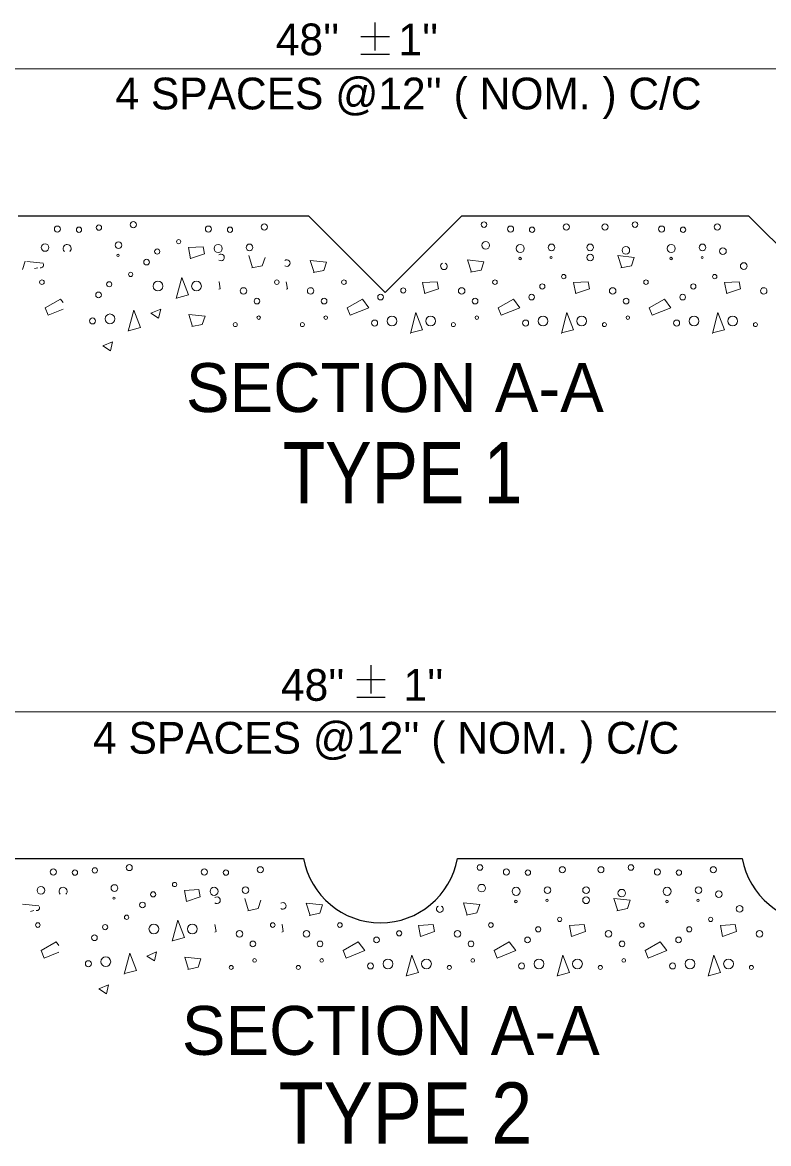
# Model space of a CAD drawing. Extents: x 290 to 799, y -237 to 274.
# Drawn here: x 518.47 to 550.51, y 77.12 to 125.26 of the extents above; entities that cross this region are included whole.
import ezdxf

# ---------------------------------------------------------------- set-up
doc = ezdxf.new("R2010")
doc.units = 0
doc.header["$LTSCALE"] = 0.52
doc.layers.add('1', color=7, linetype='Continuous', lineweight=13)
doc.layers.add('36', color=7, linetype='Continuous', lineweight=35)

msp = doc.modelspace()

# ---------------------------------------------------------------- linework, layer by layer
at = {"layer": '1', "lineweight": 25}
for p, q in [((533.6159, 124.0539), (533.6159, 125.2616)), ((533.0054, 124.6563), (534.2299, 124.6563)), ((533.0054, 123.8949), (534.2299, 123.8949)), ((534.042, 113.6718), (530.75, 116.9638)), ((534.042, 113.6718), (537.334, 116.9638)), ((552.9483, 113.6718), (549.6563, 116.9638)), ((533.4404, 96.4517), (533.4404, 97.6593)), ((532.8299, 97.0542), (534.0544, 97.0542)), ((532.8299, 96.2927), (534.0544, 96.2927))]:
    msp.add_line(p, q, dxfattribs=at)
at = {"layer": '1'}
for p, q in [((528.192, 115.2482), (528.3576, 114.7239)), ((518.4751, 114.6548), (518.5947, 115.0136)), ((519.3561, 114.9252), (518.6571, 114.9988)), ((518.9924, 114.6945), (519.14, 114.7246)), ((526.9135, 114.126), (526.9103, 114.1258)), ((526.9687, 113.8225), (526.9135, 114.126)), ((529.7952, 114.126), (529.792, 114.1258)), ((529.8504, 113.8225), (529.7952, 114.126)), ((526.9103, 113.8027), (526.9687, 113.8225)), ((529.792, 113.8027), (529.8504, 113.8225)), ((520.2145, 113.2293), (520.1007, 113.381)), ((519.5763, 112.6912), (520.2145, 112.9479)), ((528.0165, 87.6459), (528.1821, 87.1217)), ((519.1806, 87.3229), (518.4816, 87.3965)), ((518.8169, 87.0923), (518.9645, 87.1223)), ((526.738, 86.5238), (526.7348, 86.5236)), ((526.7348, 86.2004), (526.7932, 86.2203)), ((526.7932, 86.2203), (526.738, 86.5238)), ((529.6197, 86.5238), (529.6165, 86.5236)), ((529.6165, 86.2004), (529.6749, 86.2203)), ((529.6749, 86.2203), (529.6197, 86.5238)), ((520.039, 85.627), (519.9252, 85.7788)), ((519.4008, 85.0889), (520.039, 85.3457))]:
    msp.add_line(p, q, dxfattribs=at)
for points in [[(525.6868, 115.1209), (526.2846, 115.3232), (526.2294, 115.6268), (525.6039, 115.59), (525.6959, 115.1117)], [(528.3208, 114.7239), (528.7714, 114.8158), (528.8911, 115.1746)], [(537.7138, 114.5361), (538.1645, 114.6281), (538.2841, 114.9868), (537.5851, 115.0604), (537.7506, 114.5361)], [(544.1717, 114.7239), (544.6223, 114.8158), (544.7418, 115.1746), (544.0428, 115.2482), (544.2084, 114.7239)], [(530.9623, 114.5178), (531.4129, 114.6098), (531.5325, 114.9685), (530.8335, 115.0421), (530.999, 114.5178)], [(525.0889, 113.4285), (525.6039, 113.5663), (525.3189, 114.3114), (525.0797, 113.41)], [(535.7371, 113.6202), (536.3349, 113.8225), (536.2798, 114.126), (535.6543, 114.0893), (535.7463, 113.611)], [(542.2216, 113.6202), (542.8195, 113.8225), (542.7643, 114.126), (542.1388, 114.0893), (542.2308, 113.611)], [(548.7062, 113.6202), (549.304, 113.8225), (549.2488, 114.126), (548.6233, 114.0893), (548.7153, 113.611)], [(520.1007, 113.381), (519.4475, 113.0131), (519.5763, 112.6912)], [(523.0268, 112.0216), (523.5418, 112.1594), (523.2568, 112.9045), (523.0175, 112.0031)], [(525.745, 112.2028), (526.1957, 112.2948), (526.3153, 112.6535), (525.6162, 112.7271), (525.7818, 112.2028)], [(535.1393, 111.9278), (535.6543, 112.0657), (535.3693, 112.8108), (535.13, 111.9093)], [(541.6238, 111.9278), (542.1388, 112.0657), (541.8538, 112.8108), (541.6145, 111.9093)], [(548.1083, 111.9278), (548.6233, 112.0657), (548.3383, 112.8108), (548.0991, 111.9093)], [(525.5113, 87.5187), (526.1091, 87.7209), (526.0539, 88.0245), (525.4284, 87.9878), (525.5204, 87.5094)], [(543.9962, 87.1217), (544.4468, 87.2136), (544.5663, 87.5723), (543.8673, 87.6459), (544.0329, 87.1217)], [(528.1453, 87.1217), (528.5959, 87.2136), (528.7156, 87.5723)], [(530.7868, 86.9155), (531.2374, 87.0075), (531.357, 87.3663), (530.658, 87.4398), (530.8235, 86.9155)], [(537.5383, 86.9339), (537.989, 87.0258), (538.1086, 87.3846), (537.4096, 87.4582), (537.5751, 86.9339)], [(524.9134, 85.8263), (525.4284, 85.9641), (525.1434, 86.7092), (524.9042, 85.8078)], [(535.5616, 86.0179), (536.1594, 86.2203), (536.1043, 86.5238), (535.4788, 86.487), (535.5708, 86.0088)], [(542.0461, 86.0179), (542.644, 86.2203), (542.5888, 86.5238), (541.9633, 86.487), (542.0553, 86.0088)], [(548.5307, 86.0179), (549.1285, 86.2203), (549.0733, 86.5238), (548.4478, 86.487), (548.5398, 86.0088)], [(519.9252, 85.7788), (519.272, 85.4108), (519.4008, 85.0889)], [(522.8513, 84.4193), (523.3663, 84.5572), (523.0813, 85.3023), (522.842, 84.4008)], [(525.5695, 84.6005), (526.0202, 84.6925), (526.1398, 85.0513), (525.4407, 85.1248), (525.6063, 84.6005)], [(534.9638, 84.3255), (535.4788, 84.4634), (535.1938, 85.2085), (534.9545, 84.3071)], [(541.4483, 84.3255), (541.9633, 84.4634), (541.6783, 85.2085), (541.439, 84.3071)], [(547.9328, 84.3255), (548.4478, 84.4634), (548.1628, 85.2085), (547.9236, 84.3071)]]:
    msp.add_lwpolyline(points, dxfattribs=at)
for points in [[(532.5454, 112.6912), (533.3456, 113.0131), (533.0698, 113.381), (532.4166, 113.0131)], [(539.0299, 112.6912), (539.8302, 113.0131), (539.5543, 113.381), (538.9012, 113.0131)], [(545.5145, 112.6912), (546.3147, 113.0131), (546.0388, 113.381), (545.3857, 113.0131)], [(523.9851, 112.7753), (524.4083, 112.9501), (524.3163, 112.5638)], [(521.923, 111.3684), (522.3462, 111.5432), (522.2542, 111.1568)], [(532.3699, 85.0889), (533.1701, 85.4108), (532.8943, 85.7788), (532.2411, 85.4108)], [(538.8544, 85.0889), (539.6547, 85.4108), (539.3788, 85.7788), (538.7257, 85.4108)], [(545.339, 85.0889), (546.1392, 85.4108), (545.8633, 85.7788), (545.2102, 85.4108)], [(523.8096, 85.1731), (524.2328, 85.3478), (524.1408, 84.9616)], [(521.7475, 83.7662), (522.1707, 83.9409), (522.0787, 83.5547)]]:
    msp.add_lwpolyline(points, close=True, dxfattribs=at)
for centre, radius in [((519.9763, 116.3871), 0.132), ((521.7575, 116.4528), 0.1138), ((523.2325, 116.5743), 0.1325), ((526.4609, 116.3871), 0.132), ((528.8604, 116.4805), 0.1325), ((538.2925, 116.5798), 0.1193), ((539.43, 116.3871), 0.132), ((541.8295, 116.4805), 0.1325), ((543.4857, 116.4805), 0.1325), ((544.777, 116.5798), 0.1193), ((545.9145, 116.3871), 0.132), ((548.3141, 116.4805), 0.1325), ((520.9008, 116.359), 0.1138), ((527.3854, 116.359), 0.1138), ((540.3544, 116.359), 0.1138), ((546.839, 116.359), 0.1138), ((519.4425, 115.5967), 0.163), ((522.5963, 115.6967), 0.1429), ((525.1809, 115.8475), 0.092), ((526.8777, 115.5539), 0.1733), ((528.2242, 115.6029), 0.1429), ((538.3678, 115.6906), 0.163), ((539.8468, 115.5539), 0.1733), ((541.1933, 115.6029), 0.1429), ((542.8495, 115.6029), 0.1429), ((544.3831, 115.476), 0.163), ((546.3313, 115.5539), 0.1733), ((547.6779, 115.6029), 0.1429), ((548.5516, 115.436), 0.1429), ((522.5761, 115.2592), 0.0469), ((523.8023, 114.9687), 0.1226), ((524.2611, 115.4244), 0.1108), ((539.8393, 115.1194), 0.0559), ((541.1731, 115.1654), 0.0469), ((542.8495, 115.1701), 0.1429), ((546.3239, 115.1194), 0.0559), ((547.6576, 115.1654), 0.0469), ((549.4445, 114.8018), 0.1429), ((519.3096, 114.1076), 0.0994), ((522.199, 114.0175), 0.1108), ((523.1188, 114.4406), 0.092), ((524.2906, 113.9393), 0.2094), ((525.9468, 113.9393), 0.2094), ((529.3969, 114.1076), 0.0994), ((532.2786, 114.1076), 0.0994), ((538.7632, 114.1076), 0.0994), ((541.7158, 114.3468), 0.092), ((545.2477, 114.1076), 0.0994), ((548.2003, 114.3468), 0.092), ((521.7402, 113.5618), 0.1226), ((527.966, 113.731), 0.1405), ((530.8477, 113.731), 0.1405), ((534.8249, 113.7524), 0.1108), ((537.3323, 113.731), 0.1405), ((540.796, 113.9237), 0.1108), ((543.8168, 113.731), 0.1405), ((547.2805, 113.9237), 0.1108), ((550.3014, 113.731), 0.1405), ((528.5435, 113.2964), 0.1225), ((531.4252, 113.2964), 0.1225), ((533.8526, 113.468), 0.1226), ((537.9097, 113.2964), 0.1225), ((540.3372, 113.468), 0.1226), ((544.3943, 113.2964), 0.1225), ((546.8217, 113.468), 0.1226), ((522.2285, 112.5324), 0.2094), ((528.617, 112.5857), 0.0775), ((531.4988, 112.5857), 0.0775), ((537.9833, 112.5857), 0.0775), ((544.4678, 112.5857), 0.0775), ((521.4816, 112.4446), 0.1301), ((527.6125, 112.2864), 0.0867), ((530.4942, 112.2864), 0.0867), ((533.594, 112.3508), 0.1301), ((534.341, 112.4386), 0.2094), ((535.9972, 112.4386), 0.2094), ((536.9788, 112.2864), 0.0867), ((540.0786, 112.3508), 0.1301), ((540.8255, 112.4386), 0.2094), ((542.4817, 112.4386), 0.2094), ((543.4633, 112.2864), 0.0867), ((546.5631, 112.3508), 0.1301), ((547.3101, 112.4386), 0.2094), ((548.9663, 112.4386), 0.2094), ((549.9479, 112.2864), 0.0867), ((523.057, 88.9721), 0.1325), ((538.117, 88.9775), 0.1193), ((544.6015, 88.9775), 0.1193), ((519.8008, 88.7849), 0.132), ((520.7253, 88.7568), 0.1138), ((521.582, 88.8506), 0.1138), ((526.2854, 88.7849), 0.132), ((527.2099, 88.7568), 0.1138), ((528.6849, 88.8783), 0.1325), ((539.2545, 88.7849), 0.132), ((540.1789, 88.7568), 0.1138), ((541.654, 88.8783), 0.1325), ((543.3102, 88.8783), 0.1325), ((545.739, 88.7849), 0.132), ((546.6635, 88.7568), 0.1138), ((548.1386, 88.8783), 0.1325), ((519.267, 87.9945), 0.163), ((522.4208, 88.0944), 0.1429), ((525.0054, 88.2452), 0.092), ((526.7022, 87.9516), 0.1733), ((528.0487, 88.0006), 0.1429), ((538.1923, 88.0884), 0.163), ((539.6713, 87.9516), 0.1733), ((541.0178, 88.0006), 0.1429), ((542.674, 88.0006), 0.1429), ((546.1558, 87.9516), 0.1733), ((547.5024, 88.0006), 0.1429), ((522.4006, 87.657), 0.0469), ((524.0856, 87.8222), 0.1108), ((542.674, 87.5679), 0.1429), ((544.2076, 87.8737), 0.163), ((548.3761, 87.8338), 0.1429), ((523.6268, 87.3665), 0.1226), ((539.6638, 87.5172), 0.0559), ((540.9976, 87.5632), 0.0469), ((546.1484, 87.5172), 0.0559), ((547.4821, 87.5632), 0.0469), ((549.269, 87.1996), 0.1429), ((522.9433, 86.8383), 0.092), ((541.5403, 86.7445), 0.092), ((548.0248, 86.7445), 0.092), ((519.1341, 86.5054), 0.0994), ((522.0235, 86.4153), 0.1108), ((524.1151, 86.3371), 0.2094), ((525.7713, 86.3371), 0.2094), ((527.7905, 86.1288), 0.1405), ((529.2214, 86.5054), 0.0994), ((530.6722, 86.1288), 0.1405), ((532.1031, 86.5054), 0.0994), ((534.6494, 86.1501), 0.1108), ((537.1568, 86.1288), 0.1405), ((538.5877, 86.5054), 0.0994), ((540.6205, 86.3215), 0.1108), ((543.6413, 86.1288), 0.1405), ((545.0722, 86.5054), 0.0994), ((547.105, 86.3215), 0.1108), ((550.1259, 86.1288), 0.1405), ((521.5647, 85.9596), 0.1226), ((528.368, 85.6942), 0.1225), ((531.2497, 85.6942), 0.1225), ((533.6771, 85.8658), 0.1226), ((537.7342, 85.6942), 0.1225), ((540.1617, 85.8658), 0.1226), ((544.2188, 85.6942), 0.1225), ((546.6462, 85.8658), 0.1226), ((521.3061, 84.8424), 0.1301), ((522.053, 84.9302), 0.2094), ((527.437, 84.6842), 0.0867), ((528.4415, 84.9835), 0.0775), ((530.3187, 84.6842), 0.0867), ((531.3233, 84.9835), 0.0775), ((533.4185, 84.7486), 0.1301), ((534.1655, 84.8364), 0.2094), ((535.8217, 84.8364), 0.2094), ((536.8033, 84.6842), 0.0867), ((537.8078, 84.9835), 0.0775), ((539.9031, 84.7486), 0.1301), ((540.65, 84.8364), 0.2094), ((542.3062, 84.8364), 0.2094), ((543.2878, 84.6842), 0.0867), ((544.2923, 84.9835), 0.0775), ((546.3876, 84.7486), 0.1301), ((547.1346, 84.8364), 0.2094), ((548.7908, 84.8364), 0.2094), ((549.7724, 84.6842), 0.0867)]:
    msp.add_circle(centre, radius, dxfattribs=at)
for centre, radius, start, end in [((520.3932, 115.5539), 0.1733, 312.76862, 225.68309), ((526.9987, 115.1701), 0.1429, 231.75126, 128.24873), ((529.8268, 114.9286), 0.1429, 231.75126, 128.24873), ((519.2606, 114.8458), 0.1193, 259.95309, 30.65814), ((536.571, 114.7922), 0.1429, 113.45601, 66.54398), ((520.2177, 87.9516), 0.1733, 312.76862, 225.68309), ((526.8232, 87.5679), 0.1429, 231.75126, 128.24873), ((519.0851, 87.2435), 0.1193, 259.95309, 30.65814), ((529.6513, 87.3264), 0.1429, 231.75126, 128.24873), ((536.3955, 87.1899), 0.1429, 113.45601, 66.54398)]:
    msp.add_arc(centre, radius, start, end, dxfattribs=at)
at = {"layer": '1', "lineweight": 25}
for centre in [(533.8467, 89.9548), (552.6851, 89.9548)]:
    msp.add_arc(centre, 3.3541, 190.18761, 349.81239, dxfattribs=at)
at = {"layer": '36', "lineweight": 13}
for p, q in [((496.0954, 123.2638), (571.6841, 123.2638)), ((495.9199, 95.6616), (571.5086, 95.6616))]:
    msp.add_line(p, q, dxfattribs=at)
at = {"layer": '36', "lineweight": 25}
for p, q in [((518.2898, 116.9638), (530.75, 116.9638)), ((537.3234, 116.9638), (549.6563, 116.9638)), ((518.1143, 89.3616), (530.5455, 89.3616)), ((537.1479, 89.3616), (549.3839, 89.3616))]:
    msp.add_line(p, q, dxfattribs=at)

# ---------------------------------------------------------------- texts
at = {"layer": '1'}
for p in [(525.4939, 108.5328), (525.3184, 80.9305)]:
    msp.add_text('SECTION A-A', height=2.1, dxfattribs=at).set_placement(p)
for s, width, p in [('TYPE 1', 0.85, (529.6526, 104.6163)), ('TYPE 2', 0.9, (529.4771, 77.1209))]:
    msp.add_text(s, height=2.625, dxfattribs=dict(at, width=width)).set_placement(p)
at = {"layer": '36'}
for s, p in [("48''     1''", (529.3507, 123.8487)), ("4 SPACES @12'' ( NOM. ) C/C ", (522.4674, 121.5263)), ("48''     1''", (529.5728, 96.1328)), ("4 SPACES @12'' ( NOM. ) C/C ", (521.5066, 93.8606))]:
    msp.add_text(s, height=1.365, dxfattribs=at).set_placement(p)

doc.saveas('drawing.dxf')
